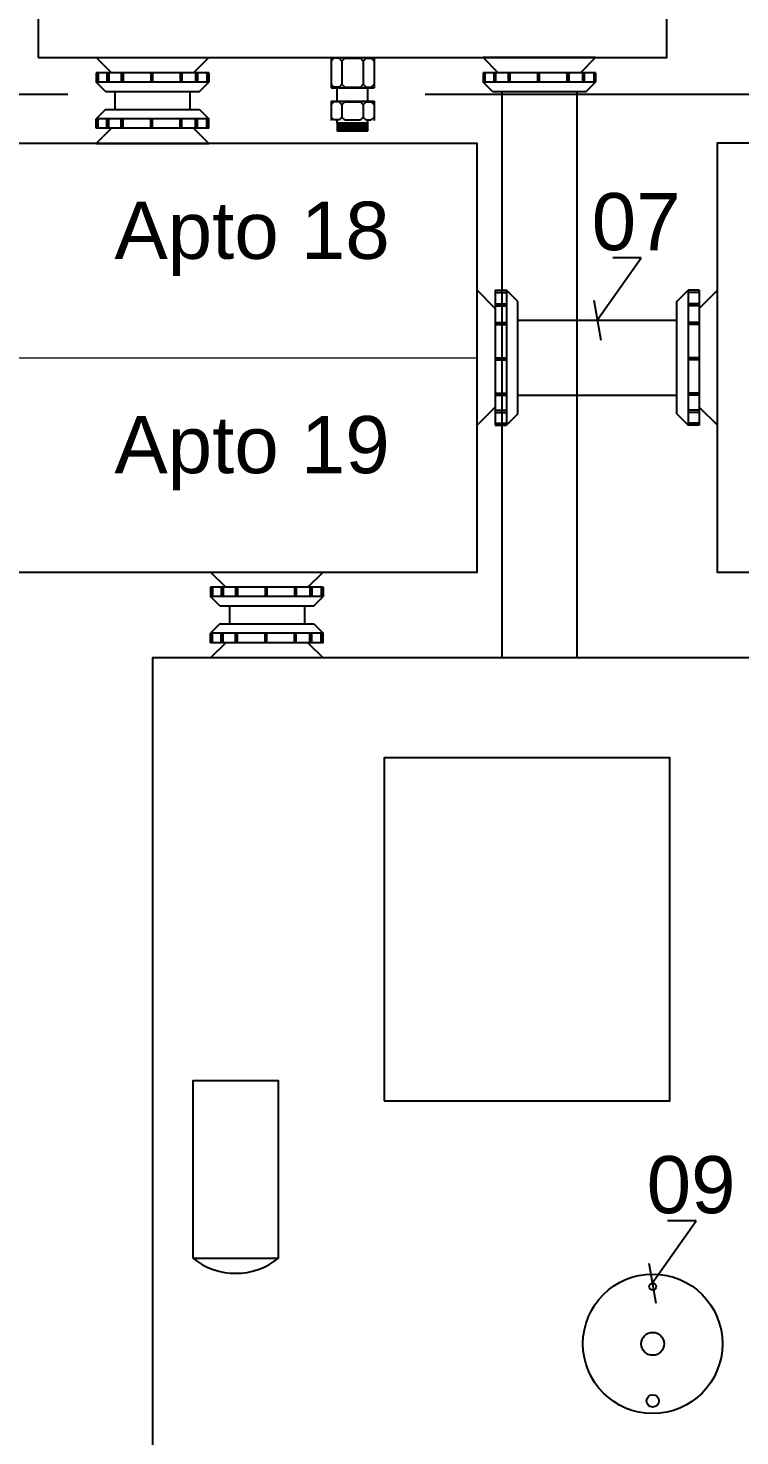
# Model space of a CAD drawing. Header units: millimetres. Extents: x 425 to 646, y 332 to 411.
# Drawn here: x 463.0937 to 463.3427, y 347.0879 to 347.5804 of the extents above; entities that cross this region are included whole.
import ezdxf

# ---------------------------------------------------------------- set-up
doc = ezdxf.new("R2010")
doc.units = ezdxf.units.MM
doc.linetypes.add('HIDDEN', pattern=[0.375, 0.25, -0.125])
for name, color, linetype in [('Cotas', 1, 'Continuous'), ('EL-Textos_condutos', 7, 'Continuous'), ('QUADROS', 7, 'Continuous'), ('QUADROS_E_CAIXAS', 240, 'Continuous'), ('TXT', 7, 'Continuous')]:
    doc.layers.add(name, color=color, linetype=linetype)
doc.styles.add('ARIAL', font='arial.ttf')
doc.dimstyles.new('10', dxfattribs={"dimtxt": 0.02, "dimasz": 0.01, "dimexe": 0.01, "dimexo": 0.01, "dimgap": 0.09, "dimtad": 0, "dimtih": 1, "dimtoh": 1, "dimdec": 0, "dimlfac": 1000, "dimzin": 0, "dimdsep": 46, "dimtxsty": 'ARIAL', "dimblk": 'OBLIQUE', "dimcen": 0, "dimdle": 0.02, "dimclrt": 7, "dimadec": 0, "dimazin": 0, "dimtfac": 1, "dimtdec": 0, "dimtofl": 0, "dimtmove": 0, "dimatfit": 3, "dimldrblk": 'OBLIQUE', "dimfxl": 0, "dimtolj": 1, "dimtzin": 0, "dimarcsym": 0})

# ---------------------------------------------------------------- blocks, each defined once
blk = doc.blocks.new('_Oblique')
at = {"color": 0, "linetype": 'ByBlock', "lineweight": -2}
blk.add_line((-0.5, -0.5), (0.5, 0.5), dxfattribs=at)

msp = doc.modelspace()

# ---------------------------------------------------------------- hatches: boundary and pattern name
at = {"layer": 'QUADROS'}
for points in [[(463.2025047284096, 347.5698033528815), (463.2007337303309, 347.5698033528815), (463.1997442293702, 347.5688138519209), (463.1997442293702, 347.5700533528815), (463.2147442293702, 347.5700533528815), (463.2147442293702, 347.5688138519209), (463.2137547284096, 347.5698033528815), (463.2119837303308, 347.5698033528815), (463.2109942293702, 347.5688138519209), (463.2100047284096, 347.5698033528815), (463.2044837303309, 347.5698033528815), (463.2034942293703, 347.5688138519209)], [(463.2025047284096, 347.5698033528815), (463.2007337303309, 347.5698033528815), (463.1997442293702, 347.5688138519209), (463.1997442293702, 347.5700533528815), (463.2147442293702, 347.5700533528815), (463.2147442293702, 347.5688138519209), (463.2137547284096, 347.5698033528815), (463.2119837303308, 347.5698033528815), (463.2109942293702, 347.5688138519209), (463.2100047284096, 347.5698033528815), (463.2044837303309, 347.5698033528815), (463.2034942293703, 347.5688138519209)], [(463.1997442293702, 347.5594813991148), (463.1997442293702, 347.5607209000755), (463.2007337303309, 347.5597313991148), (463.2025047284096, 347.5597313991148), (463.2034942293703, 347.5607209000755), (463.2044837303309, 347.5597313991148), (463.2100047284096, 347.5597313991148), (463.2109942293702, 347.5607209000755), (463.2119837303309, 347.5597313991148), (463.2137547284096, 347.5597313991148), (463.2147442293702, 347.5607209000754), (463.2147442293702, 347.5594813991148)]]:
    msp.add_hatch(color=7, dxfattribs=at).paths.add_polyline_path(points)
h = msp.add_hatch(color=7, dxfattribs=at)
h.paths.add_polyline_path([(463.1997442293702, 347.5480255656261), (463.1997442293702, 347.5492650665868), (463.2007337303309, 347.5482755656261), (463.2025047284096, 347.5482755656261), (463.2034942293703, 347.5492650665868), (463.2044837303309, 347.5482755656261), (463.2100047284096, 347.5482755656261), (463.2109942293702, 347.5492650665868), (463.2119837303308, 347.5482755656261), (463.2137547284096, 347.5482755656261), (463.2147442293702, 347.5492650665868), (463.2147442293702, 347.5480255656261)])
h.paths.add_polyline_path([(463.2147442293702, 347.5547755656261), (463.2147442293702, 347.5535360646655), (463.2137547284096, 347.5545255656261), (463.2119837303308, 347.5545255656261), (463.2109942293702, 347.5535360646655), (463.2100047284096, 347.5545255656261), (463.2044837303309, 347.5545255656261), (463.2034942293703, 347.5535360646655), (463.2025047284096, 347.5545255656261), (463.2007337303309, 347.5545255656261), (463.1997442293702, 347.5535360646655), (463.1997442293702, 347.5547755656261)])

# ---------------------------------------------------------------- linework, layer by layer
at = {"layer": 'EL-Textos_condutos', "linetype": 'Continuous', "lineweight": 0}
msp.add_line((462.0008128045023, 347.4650533528817), (463.2508128045023, 347.4650533528816), dxfattribs=at)
at = {"layer": 'QUADROS', "color": 7}
for p, q in [((463.1228586506467, 347.5647589316051), (463.1175642293702, 347.5700533528815)), ((463.1516298080938, 347.5647589316051), (463.1569242293703, 347.5700533528815)), ((463.1997442293702, 347.5700533528815), (463.2147442293702, 347.5700533528815)), ((463.1997442293702, 347.5700533528815), (463.1997442293702, 347.5594813991148)), ((463.1997442293702, 347.5700533528815), (463.2147442293702, 347.5700533528815)), ((463.1997442293702, 347.5688138519209), (463.2007337303309, 347.5698033528815)), ((463.1997442293702, 347.5688138519209), (463.2007337303309, 347.5698033528815)), ((463.2025047284096, 347.5698033528815), (463.2007337303309, 347.5698033528815)), ((463.2025047284096, 347.5698033528815), (463.2007337303309, 347.5698033528815)), ((463.2034942293703, 347.5688138519209), (463.2024942293702, 347.5698138519209)), ((463.2034942293703, 347.5688138519209), (463.2024942293702, 347.5698138519209)), ((463.2034942293703, 347.5688138519209), (463.2044942293703, 347.5698138519209)), ((463.2034942293703, 347.5688138519209), (463.2044942293703, 347.5698138519209)), ((463.2034942293703, 347.5688138519209), (463.2034942293703, 347.5607209000755)), ((463.2044837303309, 347.5698033528815), (463.2100047284096, 347.5698033528815)), ((463.2044837303309, 347.5698033528815), (463.2100047284096, 347.5698033528815)), ((463.2109942293702, 347.5688138519209), (463.2099942293702, 347.5698138519209)), ((463.2109942293702, 347.5688138519209), (463.2099942293702, 347.5698138519209)), ((463.2109942293702, 347.5688138519209), (463.2119942293702, 347.5698138519209)), ((463.2109942293702, 347.5688138519209), (463.2119942293702, 347.5698138519209)), ((463.2109942293702, 347.5688138519209), (463.2109942293702, 347.5607209000755)), ((463.2119837303309, 347.5698033528815), (463.2137547284096, 347.5698033528815)), ((463.2119837303309, 347.5698033528815), (463.2137547284096, 347.5698033528815)), ((463.2147442293702, 347.5688138519209), (463.2137547284096, 347.5698033528815)), ((463.2147442293702, 347.5688138519209), (463.2137547284096, 347.5698033528815)), ((463.2147442293702, 347.5700533528815), (463.2147442293702, 347.5594813991148)), ((463.258178942194, 347.5647589316051), (463.2528845209175, 347.5700533528815)), ((463.2528845209175, 347.5700533528815), (463.2922445209176, 347.5700533528815)), ((463.2922445209176, 347.5700533528815), (463.2528845209175, 347.5700533528815)), ((463.286950099641, 347.5647589316051), (463.2922445209176, 347.5700533528815)), ((463.1175642293702, 347.5647589316051), (463.1175642293702, 347.5614789316051)), ((463.1569242293703, 347.5647589316051), (463.1175642293702, 347.5647589316051)), ((463.1181955283301, 347.5647589316051), (463.1181955283301, 347.5614789316051)), ((463.1212913100149, 347.5647589316051), (463.1212913100149, 347.5614789316051)), ((463.1219226089747, 347.5647589316051), (463.1219226089747, 347.5614789316051)), ((463.1263226467168, 347.5647589316051), (463.1263226467168, 347.5614789316051)), ((463.1269539456767, 347.5647589316051), (463.1269539456767, 347.5614789316051)), ((463.1366129304104, 347.5647589316051), (463.1366129304104, 347.5614789316051)), ((463.1372442293702, 347.5647589316051), (463.1372442293702, 347.5614789316051)), ((463.1469032141039, 347.5647589316051), (463.1469032141039, 347.5614789316051)), ((463.1475345130638, 347.5647589316051), (463.1475345130638, 347.5614789316051)), ((463.1523236741655, 347.5647589316051), (463.1523236741655, 347.5614789316051)), ((463.1529549731253, 347.5647589316051), (463.1529549731253, 347.5614789316051)), ((463.1562929304104, 347.5647589316051), (463.1562929304104, 347.5614789316051)), ((463.1569242293703, 347.5647589316051), (463.1569242293703, 347.5614789316051)), ((463.2922445209176, 347.5647589316051), (463.2528845209175, 347.5647589316051)), ((463.2528845209175, 347.5647589316051), (463.2528845209175, 347.5614789316051)), ((463.2535158198774, 347.5647589316051), (463.2535158198774, 347.5614789316051)), ((463.2566116015622, 347.5647589316051), (463.2566116015622, 347.5614789316051)), ((463.257242900522, 347.5647589316051), (463.257242900522, 347.5614789316051)), ((463.2616429382641, 347.5647589316051), (463.2616429382641, 347.5614789316051)), ((463.2622742372239, 347.5647589316051), (463.2622742372239, 347.5614789316051)), ((463.2719332219577, 347.5647589316051), (463.2719332219577, 347.5614789316051)), ((463.2725645209175, 347.5647589316051), (463.2725645209175, 347.5614789316051)), ((463.2822235056512, 347.5647589316051), (463.2822235056512, 347.5614789316051)), ((463.2828548046111, 347.5647589316051), (463.2828548046111, 347.5614789316051)), ((463.2876439657128, 347.5647589316051), (463.2876439657128, 347.5614789316051)), ((463.2882752646727, 347.5647589316051), (463.2882752646727, 347.5614789316051)), ((463.2916132219577, 347.5647589316051), (463.2916132219577, 347.5614789316051)), ((463.2922445209176, 347.5647589316051), (463.2922445209176, 347.5614789316051)), ((463.1208442293702, 347.558198931605), (463.1175642293702, 347.5614789316051)), ((463.1569242293702, 347.5614789316051), (463.1175642293702, 347.5614789316051)), ((463.1208442293702, 347.558198931605), (463.1536442293703, 347.558198931605)), ((463.1241242293702, 347.551907774158), (463.1241242293702, 347.558198931605)), ((463.1503642293703, 347.551907774158), (463.1503642293703, 347.558198931605)), ((463.1536442293703, 347.558198931605), (463.1569242293702, 347.5614789316051)), ((463.1997442293702, 347.5607209000755), (463.2007337303309, 347.5597313991148)), ((463.1997442293702, 347.5594813991148), (463.2147442293702, 347.5594813991148)), ((463.2025047284096, 347.5597313991148), (463.2007337303309, 347.5597313991148)), ((463.2018892293702, 347.5547755656261), (463.2018892293702, 347.5597313991148)), ((463.2034942293703, 347.5607209000755), (463.2024942293702, 347.5597209000754)), ((463.2034942293703, 347.5607209000755), (463.2044942293703, 347.5597209000754)), ((463.2044837303309, 347.5597313991148), (463.2100047284096, 347.5597313991148)), ((463.2109942293702, 347.5607209000755), (463.2099942293702, 347.5597209000754)), ((463.2109942293702, 347.5607209000755), (463.2119942293702, 347.5597209000754)), ((463.2119837303309, 347.5597313991148), (463.2137547284096, 347.5597313991148)), ((463.2125992293703, 347.5547755656261), (463.2125992293703, 347.5594813991148)), ((463.2147442293702, 347.5607209000755), (463.2137547284096, 347.5597313991148)), ((463.2922445209176, 347.5614789316051), (463.2528845209175, 347.5614789316051)), ((463.2561645209175, 347.558198931605), (463.2528845209175, 347.5614789316051)), ((463.2561645209175, 347.558198931605), (463.2889645209175, 347.5581989316051)), ((463.2889645209175, 347.5581989316051), (463.2922445209176, 347.5614789316051)), ((463.1997442293702, 347.5547755656261), (463.2147442293702, 347.5547755656261)), ((463.1997442293702, 347.5547755656261), (463.1997442293702, 347.5480255656261)), ((463.1997442293702, 347.5535360646655), (463.2007337303309, 347.5545255656261)), ((463.2025047284096, 347.5545255656261), (463.2007337303309, 347.5545255656261)), ((463.2034942293703, 347.5535360646655), (463.2024942293702, 347.5545360646655)), ((463.2034942293703, 347.5535360646655), (463.2044942293703, 347.5545360646655)), ((463.2034942293703, 347.5535360646655), (463.2034942293703, 347.5492650665868)), ((463.2044837303309, 347.5545255656261), (463.2100047284096, 347.5545255656261)), ((463.2109942293702, 347.5535360646655), (463.2099942293702, 347.5545360646655)), ((463.2109942293702, 347.5535360646655), (463.2119942293702, 347.5545360646655)), ((463.2109942293702, 347.5535360646655), (463.2109942293702, 347.5492650665868)), ((463.2119837303309, 347.5545255656261), (463.2137547284096, 347.5545255656261)), ((463.2147442293702, 347.5535360646655), (463.2137547284096, 347.5545255656261)), ((463.2147442293702, 347.5547755656261), (463.2147442293702, 347.5480255656261)), ((463.1208442293702, 347.551907774158), (463.1175642293702, 347.548627774158)), ((463.1175642293702, 347.545347774158), (463.1175642293702, 347.548627774158)), ((463.1569242293702, 347.548627774158), (463.1175642293702, 347.548627774158)), ((463.1181955283301, 347.545347774158), (463.1181955283301, 347.548627774158)), ((463.1208442293702, 347.551907774158), (463.1536442293703, 347.551907774158)), ((463.1212913100149, 347.545347774158), (463.1212913100149, 347.548627774158)), ((463.1219226089747, 347.545347774158), (463.1219226089747, 347.548627774158)), ((463.1263226467168, 347.545347774158), (463.1263226467168, 347.548627774158)), ((463.1269539456767, 347.545347774158), (463.1269539456767, 347.548627774158)), ((463.1366129304104, 347.545347774158), (463.1366129304104, 347.548627774158)), ((463.1372442293702, 347.545347774158), (463.1372442293702, 347.548627774158)), ((463.1469032141039, 347.545347774158), (463.1469032141039, 347.548627774158)), ((463.1475345130638, 347.545347774158), (463.1475345130638, 347.548627774158)), ((463.1523236741655, 347.545347774158), (463.1523236741655, 347.548627774158)), ((463.1529549731253, 347.545347774158), (463.1529549731253, 347.548627774158)), ((463.1536442293703, 347.551907774158), (463.1569242293702, 347.548627774158)), ((463.1562929304104, 347.545347774158), (463.1562929304104, 347.548627774158)), ((463.1569242293703, 347.545347774158), (463.1569242293703, 347.548627774158)), ((463.1997442293702, 347.5492650665868), (463.2007337303309, 347.5482755656261)), ((463.2025047284096, 347.5482755656261), (463.2007337303309, 347.5482755656261)), ((463.2018892293702, 347.5472755656261), (463.2018892293702, 347.5482755656261)), ((463.2034942293703, 347.5492650665868), (463.2024942293702, 347.5482650665868)), ((463.2034942293703, 347.5492650665868), (463.2044942293703, 347.5482650665868)), ((463.2044837303309, 347.5482755656261), (463.2100047284096, 347.5482755656261)), ((463.2109942293702, 347.5492650665868), (463.2099942293702, 347.5482650665868)), ((463.2109942293702, 347.5492650665868), (463.2119942293702, 347.5482650665868)), ((463.2119837303309, 347.5482755656261), (463.2137547284096, 347.5482755656261)), ((463.2125992293703, 347.5472755656261), (463.2125992293703, 347.5482755656261)), ((463.2147442293702, 347.5492650665868), (463.2137547284096, 347.5482755656261)), ((463.1569242293703, 347.545347774158), (463.1175642293702, 347.545347774158)), ((463.1228586506466, 347.545347774158), (463.1175642293702, 347.5400533528816)), ((463.1516298080938, 347.545347774158), (463.1569242293703, 347.5400533528816)), ((463.2018892293702, 347.5472755656261), (463.2020270309862, 347.5471679983742)), ((463.2018892293702, 347.5472755656261), (463.2125992293703, 347.5472755656261)), ((463.2020270309862, 347.5443814328781), (463.2018892293702, 347.5442738656261)), ((463.2020270309862, 347.5471522328783), (463.2018993277542, 347.5470525483742)), ((463.2018993277542, 347.5470367828783), (463.2020270309862, 347.5469370983741)), ((463.2020270309862, 347.5469213328781), (463.2018993277542, 347.546821648374)), ((463.2018993277542, 347.546805882878), (463.2020270309862, 347.5467061983741)), ((463.2020270309862, 347.5466904328782), (463.2018993277542, 347.5465907483741)), ((463.2018993277541, 347.5465749828782), (463.2020270309862, 347.546475298374)), ((463.2020270309862, 347.546459532878), (463.2018993277542, 347.5463598483741)), ((463.2018993277542, 347.5463440828781), (463.2020270309862, 347.5462443983741)), ((463.2020270309862, 347.5462286328781), (463.2018993277542, 347.5461289483741)), ((463.2018993277542, 347.5461131828782), (463.2020270309862, 347.5460134983741)), ((463.2020270309862, 347.5459977328782), (463.2018993277542, 347.5458980483741)), ((463.2018993277542, 347.5458822828782), (463.2020270309862, 347.5457825983741)), ((463.2020270309862, 347.5457668328781), (463.2018993277542, 347.5456671483743)), ((463.2018993277542, 347.5456513828783), (463.2020270309862, 347.5455516983741)), ((463.2020270309862, 347.5455359328782), (463.2018993277542, 347.545436248374)), ((463.2018993277542, 347.545420482878), (463.2020270309862, 347.5453207983741)), ((463.2020270309862, 347.5453050328782), (463.2018993277542, 347.5452053483741)), ((463.2018993277542, 347.5451895828782), (463.2020270309862, 347.5450898983741)), ((463.2020270309862, 347.5450741328781), (463.2018993277542, 347.544974448374)), ((463.2018993277542, 347.5449586828781), (463.2020270309862, 347.5448589983741)), ((463.2020270309862, 347.5448432328781), (463.2018993277542, 347.5447435483741)), ((463.2018993277542, 347.5447277828782), (463.2020270309862, 347.5446280983741)), ((463.2020270309862, 347.5446123328782), (463.2018993277542, 347.5445126483741)), ((463.2018993277542, 347.5444968828781), (463.2020270309862, 347.5443971983741)), ((463.2124675809878, 347.5469292156262), (463.2019054809878, 347.5470446656262)), ((463.2124675809878, 347.546698315626), (463.2019054809878, 347.5468137656262)), ((463.2124675809878, 347.546467415626), (463.2019054809878, 347.5465828656261)), ((463.2124675809878, 347.5462365156259), (463.2019054809878, 347.5463519656261)), ((463.2124675809878, 347.546005615626), (463.2019054809878, 347.5461210656262)), ((463.2124675809878, 347.545774715626), (463.2019054809878, 347.545890165626)), ((463.2124675809878, 347.5455438156259), (463.2019054809878, 347.5456592656261)), ((463.2124675809878, 347.5453129156259), (463.2019054809878, 347.5454283656259)), ((463.2124675809878, 347.5450820156261), (463.2019054809878, 347.5451974656261)), ((463.2124675809878, 347.5448511156259), (463.2019054809878, 347.5449665656261)), ((463.2124675809878, 347.544620215626), (463.2019054809878, 347.544735665626)), ((463.2124675809878, 347.5443893156258), (463.2019054809878, 347.544504765626)), ((463.2020208777527, 347.5471601156262), (463.2125829777527, 347.5470446656262)), ((463.2020208777527, 347.5469292156262), (463.2125829777527, 347.5468137656262)), ((463.2020208777527, 347.5466983156261), (463.2125829777527, 347.5465828656261)), ((463.2020208777527, 347.546467415626), (463.2125829777527, 347.5463519656261)), ((463.2020208777527, 347.5462365156262), (463.2125829777527, 347.5461210656262)), ((463.2020208777527, 347.546005615626), (463.2125829777527, 347.545890165626)), ((463.2020208777527, 347.545774715626), (463.2125829777527, 347.5456592656261)), ((463.2020208777527, 347.5455438156259), (463.2125829777527, 347.5454283656259)), ((463.2020208777527, 347.5453129156261), (463.2125829777527, 347.5451974656261)), ((463.2020208777527, 347.5450820156261), (463.2125829777527, 347.5449665656261)), ((463.2020208777527, 347.544851115626), (463.2125829777527, 347.544735665626)), ((463.2020208777527, 347.544620215626), (463.2125829777527, 347.544504765626)), ((463.2020208777527, 347.5443893156261), (463.2125992293703, 347.5442738656261)), ((463.2125992293703, 347.5472755656261), (463.2124614277541, 347.5471679983742)), ((463.2124614277542, 347.5471522328783), (463.2125891309863, 347.5470525483742)), ((463.2125891309863, 347.5470367828783), (463.2124614277541, 347.5469370983741)), ((463.2124614277541, 347.5469213328781), (463.2125891309863, 347.546821648374)), ((463.2125891309863, 347.546805882878), (463.2124614277541, 347.5467061983741)), ((463.2124614277541, 347.5466904328782), (463.2125891309863, 347.5465907483741)), ((463.2125891309863, 347.5465749828782), (463.2124614277541, 347.546475298374)), ((463.2124614277541, 347.546459532878), (463.2125891309863, 347.5463598483741)), ((463.2125891309863, 347.5463440828781), (463.2124614277541, 347.5462443983741)), ((463.2124614277541, 347.5462286328781), (463.2125891309863, 347.5461289483741)), ((463.2125891309863, 347.5461131828782), (463.2124614277541, 347.5460134983741)), ((463.2124614277541, 347.5459977328782), (463.2125891309863, 347.5458980483741)), ((463.2125891309863, 347.5458822828782), (463.2124614277542, 347.5457825983741)), ((463.2124614277542, 347.5457668328781), (463.2125891309863, 347.5456671483743)), ((463.2125891309863, 347.5456513828783), (463.2124614277541, 347.5455516983741)), ((463.2124614277541, 347.5455359328782), (463.2125891309863, 347.545436248374)), ((463.2125891309863, 347.545420482878), (463.2124614277541, 347.5453207983741)), ((463.2124614277541, 347.5453050328782), (463.2125891309863, 347.5452053483741)), ((463.2125891309863, 347.5451895828782), (463.2124614277541, 347.5450898983741)), ((463.2124614277541, 347.5450741328781), (463.2125891309863, 347.544974448374)), ((463.2125891309863, 347.5449586828781), (463.2124614277541, 347.5448589983741)), ((463.2124614277541, 347.5448432328781), (463.2125891309863, 347.5447435483741)), ((463.2125891309863, 347.5447277828782), (463.2124614277541, 347.5446280983741)), ((463.2124614277541, 347.5446123328782), (463.2125891309863, 347.5445126483741)), ((463.2125891309863, 347.5444968828781), (463.2124614277541, 347.5443971983741)), ((463.2124614277541, 347.5443814328781), (463.2125992293703, 347.5442738656261)), ((463.1175642293702, 347.5400533528816), (463.1569242293703, 347.5400533528816)), ((463.1575642293702, 347.3900533528815), (463.1969242293703, 347.3900533528815)), ((463.1628586506466, 347.3847589316051), (463.1575642293702, 347.3900533528815)), ((463.1916298080938, 347.3847589316051), (463.1969242293703, 347.3900533528815)), ((463.1575642293702, 347.3847589316051), (463.1575642293702, 347.3814789316051)), ((463.1969242293703, 347.3847589316051), (463.1575642293702, 347.3847589316051)), ((463.1608442293702, 347.378198931605), (463.1575642293702, 347.3814789316051)), ((463.1969242293702, 347.3814789316051), (463.1575642293702, 347.3814789316051)), ((463.1581955283301, 347.3847589316051), (463.1581955283301, 347.3814789316051)), ((463.1612913100149, 347.3847589316051), (463.1612913100149, 347.3814789316051)), ((463.1619226089747, 347.3847589316051), (463.1619226089747, 347.3814789316051)), ((463.1663226467168, 347.3847589316051), (463.1663226467168, 347.3814789316051)), ((463.1669539456767, 347.3847589316051), (463.1669539456767, 347.3814789316051)), ((463.1766129304104, 347.3847589316051), (463.1766129304104, 347.3814789316051)), ((463.1772442293702, 347.3847589316051), (463.1772442293702, 347.3814789316051)), ((463.1869032141039, 347.3847589316051), (463.1869032141039, 347.3814789316051)), ((463.1875345130638, 347.3847589316051), (463.1875345130638, 347.3814789316051)), ((463.1923236741656, 347.3847589316051), (463.1923236741656, 347.3814789316051)), ((463.1929549731253, 347.3847589316051), (463.1929549731253, 347.3814789316051)), ((463.1936442293703, 347.3781989316051), (463.1969242293702, 347.3814789316051)), ((463.1962929304104, 347.3847589316051), (463.1962929304104, 347.3814789316051)), ((463.1969242293703, 347.3847589316051), (463.1969242293703, 347.3814789316051)), ((463.1608442293702, 347.378198931605), (463.1936442293703, 347.3781989316051)), ((463.1641242293703, 347.378198931605), (463.1641242293703, 347.371907774158)), ((463.1903642293703, 347.3781989316051), (463.1903642293703, 347.371907774158)), ((463.1608442293702, 347.371907774158), (463.1575642293702, 347.368627774158)), ((463.1608442293702, 347.371907774158), (463.1936442293703, 347.371907774158)), ((463.1936442293703, 347.371907774158), (463.1969242293702, 347.368627774158)), ((463.1969242293702, 347.368627774158), (463.1575642293702, 347.368627774158)), ((463.1575642293702, 347.365347774158), (463.1575642293702, 347.368627774158)), ((463.1628586506467, 347.365347774158), (463.1575642293702, 347.3600533528816)), ((463.1969242293703, 347.365347774158), (463.1575642293702, 347.365347774158)), ((463.1581955283301, 347.365347774158), (463.1581955283301, 347.368627774158)), ((463.1612913100149, 347.365347774158), (463.1612913100149, 347.368627774158)), ((463.1619226089747, 347.365347774158), (463.1619226089747, 347.368627774158)), ((463.1663226467168, 347.365347774158), (463.1663226467168, 347.368627774158)), ((463.1669539456767, 347.365347774158), (463.1669539456767, 347.368627774158)), ((463.1766129304104, 347.365347774158), (463.1766129304104, 347.368627774158)), ((463.1772442293702, 347.365347774158), (463.1772442293702, 347.368627774158)), ((463.1869032141039, 347.365347774158), (463.1869032141039, 347.368627774158)), ((463.1875345130638, 347.365347774158), (463.1875345130638, 347.368627774158)), ((463.1916298080938, 347.365347774158), (463.1969242293703, 347.3600533528816)), ((463.1923236741656, 347.365347774158), (463.1923236741656, 347.368627774158)), ((463.1929549731253, 347.365347774158), (463.1929549731253, 347.368627774158)), ((463.1962929304104, 347.365347774158), (463.1962929304104, 347.368627774158)), ((463.1969242293703, 347.365347774158), (463.1969242293703, 347.368627774158))]:
    msp.add_line(p, q, dxfattribs=at)
at = {"layer": 'QUADROS', "color": 7, "linetype": 'HIDDEN', "ltscale": 10}
for p, q in [((463.2571661100341, 347.4823160473499), (463.2508128045023, 347.4886693528817)), ((463.2508128045023, 347.4414373528816), (463.2508128045023, 347.4886693528817)), ((463.2571661100341, 347.4886693528817), (463.2611021100341, 347.4886693528817)), ((463.2571661100341, 347.4886693528817), (463.2571661100341, 347.4414373528816)), ((463.2650381100341, 347.4847333528816), (463.2611021100341, 347.4886693528816)), ((463.2611021100341, 347.4886693528816), (463.2611021100341, 347.4414373528816)), ((463.3206725370816, 347.4847333528816), (463.3246085370816, 347.4886693528816)), ((463.3285445370816, 347.4886693528817), (463.3246085370816, 347.4886693528817)), ((463.3246085370816, 347.4886693528816), (463.3246085370816, 347.4414373528816)), ((463.3285445370816, 347.4823160473499), (463.3348978426134, 347.4886693528817)), ((463.3285445370816, 347.4886693528817), (463.3285445370816, 347.4414373528816)), ((463.3348978426134, 347.4414373528816), (463.3348978426134, 347.4886693528817)), ((463.2571661100341, 347.4879117941298), (463.2611021100341, 347.4879117941298)), ((463.2571661100341, 347.4839062453878), (463.2611021100341, 347.4839062453878)), ((463.2650381100341, 347.4453733528816), (463.2650381100341, 347.4847333528816)), ((463.3206725370816, 347.4453733528816), (463.3206725370816, 347.4847333528816)), ((463.3285445370816, 347.4879117941298), (463.3246085370816, 347.4879117941298)), ((463.3285445370816, 347.4839062453878), (463.3246085370816, 347.4839062453878)), ((463.2571661100341, 347.483148686636), (463.2611021100341, 347.483148686636)), ((463.3206725370816, 347.4486533528816), (463.3206725370816, 347.4814533528817)), ((463.3285445370816, 347.483148686636), (463.3246085370816, 347.483148686636)), ((463.2571661100341, 347.4774016933139), (463.2611021100341, 347.4774016933139)), ((463.2571661100341, 347.4766441345621), (463.2611021100341, 347.4766441345621)), ((463.2650381100341, 347.4781733528816), (463.3206725370816, 347.4781733528816)), ((463.3285445370816, 347.4774016933139), (463.3246085370816, 347.4774016933139)), ((463.3285445370816, 347.4766441345621), (463.3246085370816, 347.4766441345621)), ((463.2571661100341, 347.4650533528816), (463.2611021100341, 347.4650533528816)), ((463.2571661100341, 347.4642957941298), (463.2611021100341, 347.4642957941298)), ((463.3285445370816, 347.4650533528816), (463.3246085370816, 347.4650533528816)), ((463.3285445370816, 347.4642957941298), (463.3246085370816, 347.4642957941298)), ((463.2571661100341, 347.4527050124494), (463.2611021100341, 347.4527050124494)), ((463.2571661100341, 347.4519474536976), (463.2611021100341, 347.4519474536976)), ((463.2650381100341, 347.4519333528816), (463.3206725370816, 347.4519333528816)), ((463.3285445370816, 347.4527050124494), (463.3246085370816, 347.4527050124494)), ((463.3285445370816, 347.4519474536976), (463.3246085370816, 347.4519474536976)), ((463.2571661100341, 347.4477906584133), (463.2508128045023, 347.4414373528816)), ((463.2571661100341, 347.4466674084071), (463.2611021100341, 347.4466674084071)), ((463.2571661100341, 347.4459098496552), (463.2611021100341, 347.4459098496552)), ((463.2650381100341, 347.4453733528816), (463.2611021100341, 347.4414373528816)), ((463.3206725370816, 347.4453733528816), (463.3246085370816, 347.4414373528816)), ((463.3285445370816, 347.4466674084071), (463.3246085370816, 347.4466674084071)), ((463.3285445370816, 347.4459098496552), (463.3246085370816, 347.4459098496552)), ((463.3285445370816, 347.4477906584133), (463.3348978426134, 347.4414373528816)), ((463.2571661100341, 347.4421949116334), (463.2611021100341, 347.4421949116334)), ((463.2571661100341, 347.4414373528816), (463.2611021100341, 347.4414373528816)), ((463.3285445370816, 347.4421949116334), (463.3246085370816, 347.4421949116334)), ((463.3285445370816, 347.4414373528816), (463.3246085370816, 347.4414373528816))]:
    msp.add_line(p, q, dxfattribs=at)
at = {"layer": 'QUADROS', "color": 7}
for points in [[(463.0972442293702, 347.5700533528815), (463.3172442293703, 347.5700533528815), (463.3172442293703, 347.8500533528815), (463.0972442293702, 347.8500533528815)], [(462.0008128045023, 347.3900533528816), (463.2508128045023, 347.3900533528816), (463.2508128045023, 347.5400533528817), (462.0008128045023, 347.5400533528817)], [(463.1372442293703, 347.0800533528815), (463.3572442293703, 347.0800533528815), (463.3572442293703, 347.3600533528816), (463.1372442293703, 347.3600533528816)], [(463.2182442293703, 347.2050533528815), (463.3182442293703, 347.2050533528815), (463.3182442293703, 347.3250533528815), (463.2182442293703, 347.3250533528815)], [(463.1513442293702, 347.1500533528815), (463.1813442293702, 347.1500533528815), (463.1813442293702, 347.2120533528815), (463.1513442293702, 347.2120533528815)]]:
    msp.add_lwpolyline(points, close=True, dxfattribs=at)
for centre, radius in [((463.3122442293702, 347.1200533528815), 0.0244), ((463.3122442293702, 347.1400533528815), 0.0012), ((463.3122442293702, 347.1200533528815), 0.004), ((463.3122442293702, 347.1000533528815), 0.00216), ((463.3122442293702, 347.1000533528815), 0.00216), ((463.3122442293702, 347.1000533528815), 0.00216)]:
    msp.add_circle(centre, radius, dxfattribs=at)
for centre, radius, start, end in [((463.2019054809878, 347.5470446656262), 1e-05, 127.9754202306059, 232.0245797705093), ((463.2019054809878, 347.546813765626), 1e-05, 127.9754202306059, 232.0245797693941), ((463.2019054809878, 347.5465828656261), 1e-05, 127.9754202306059, 232.0245797447726), ((463.2019054809878, 347.5463519656261), 1e-05, 127.9754202306059, 232.0245797693941), ((463.2019054809878, 347.5461210656262), 1e-05, 127.9754202306059, 232.0245797693941), ((463.2019054809878, 347.5458901656261), 1e-05, 127.9754202306059, 232.0245797679678), ((463.2019054809878, 347.5456592656263), 1e-05, 127.9754202306059, 232.0245797705093), ((463.2019054809878, 347.545428365626), 1e-05, 127.9754202306059, 232.0245797693941), ((463.2019054809878, 347.5451974656261), 1e-05, 127.9754202306059, 232.0245797703077), ((463.2019054809878, 347.5449665656261), 1e-05, 127.9754202306059, 232.0245797693941), ((463.2019054809878, 347.5447356656261), 1e-05, 127.9754202306059, 232.0245797693941), ((463.2019054809878, 347.5445047656261), 1e-05, 127.9754202306059, 232.0245797693941), ((463.2020208777527, 347.5471601156262), 1e-05, 307.9754202064975, 52.02457976939409), ((463.2020208777527, 347.5469292156262), 1e-05, 307.9754202651966, 52.02457976939409), ((463.2020208777527, 347.5466983156261), 1e-05, 307.9754202296923, 52.02457976939409), ((463.2020208777527, 347.546467415626), 1e-05, 307.9754202306059, 52.02457976939409), ((463.2020208777527, 347.5462365156262), 1e-05, 307.9754202306059, 52.02457976939409), ((463.2020208777527, 347.5460056156261), 1e-05, 307.9754202306059, 52.02457976939409), ((463.2020208777527, 347.5457747156261), 1e-05, 307.9754201965279, 52.02457976939409), ((463.2020208777527, 347.5455438156262), 1e-05, 307.9754202651966, 52.02457976939409), ((463.2020208777527, 347.5453129156261), 1e-05, 307.9754202306059, 52.02457976939409), ((463.2020208777527, 347.5450820156261), 1e-05, 307.9754202552274, 52.02457976939409), ((463.2020208777527, 347.5448511156262), 1e-05, 307.9754202306059, 52.02457976939409), ((463.2020208777527, 347.5446202156261), 1e-05, 307.9754202306059, 52.02457976939409), ((463.2020208777527, 347.5443893156261), 1e-05, 307.9754202306059, 52.02457976939409), ((463.2124675809878, 347.5471601156262), 1e-05, 127.9754202306059, 232.0245797935025), ((463.2124675809878, 347.5469292156262), 1e-05, 127.9754202306059, 232.0245797348031), ((463.2124675809878, 347.5466983156261), 1e-05, 127.9754202306059, 232.0245797703077), ((463.2124675809878, 347.546467415626), 1e-05, 127.9754202306059, 232.0245797693941), ((463.2124675809878, 347.5462365156262), 1e-05, 127.9754202306059, 232.0245797693941), ((463.2124675809878, 347.5460056156261), 1e-05, 127.9754202306059, 232.0245797693941), ((463.2124675809878, 347.5457747156261), 1e-05, 127.9754202306059, 232.0245798034721), ((463.2124675809878, 347.5455438156262), 1e-05, 127.9754202306059, 232.0245797348031), ((463.2124675809878, 347.5453129156261), 1e-05, 127.9754202306059, 232.0245797693941), ((463.2124675809878, 347.5450820156261), 1e-05, 127.9754202306059, 232.0245797447726), ((463.2124675809878, 347.5448511156262), 1e-05, 127.9754202306059, 232.0245797693941), ((463.2124675809878, 347.5446202156261), 1e-05, 127.9754202306059, 232.0245797693941), ((463.2124675809878, 347.5443893156261), 1e-05, 127.9754202306059, 232.0245797693941), ((463.2125829777527, 347.5470446656262), 1e-05, 307.9754202294906, 52.02457976939409), ((463.2125829777527, 347.546813765626), 1e-05, 307.9754202306059, 52.02457976939409), ((463.2125829777527, 347.5465828656261), 1e-05, 307.9754202552274, 52.02457976939409), ((463.2125829777527, 347.5463519656261), 1e-05, 307.9754202306059, 52.02457976939409), ((463.2125829777527, 347.5461210656262), 1e-05, 307.9754202306059, 52.02457976939409), ((463.2125829777527, 347.5458901656261), 1e-05, 307.9754202320348, 52.02457976939409), ((463.2125829777527, 347.5456592656263), 1e-05, 307.9754202294906, 52.02457976939409), ((463.2125829777527, 347.545428365626), 1e-05, 307.9754202306059, 52.02457976939409), ((463.2125829777527, 347.5451974656261), 1e-05, 307.9754202296923, 52.02457976939409), ((463.2125829777527, 347.5449665656261), 1e-05, 307.9754202306059, 52.02457976939409), ((463.2125829777527, 347.5447356656261), 1e-05, 307.9754202306059, 52.02457976939409), ((463.2125829777527, 347.5445047656261), 1e-05, 307.9754202306059, 52.02457976939409), ((463.1663442293702, 347.1684993799981), 0.0237751112802238, 230.8825690057079, 309.1174309942921)]:
    msp.add_arc(centre, radius, start, end, dxfattribs=at)
at = {"layer": 'QUADROS_E_CAIXAS', "color": 7, "linetype": 'HIDDEN', "ltscale": 10}
for p, q in [((463.2594445209175, 347.558198931605), (463.2594445209175, 347.3600533528816)), ((463.2856845209175, 347.5581989316051), (463.2856845209175, 347.3600533528816))]:
    msp.add_line(p, q, dxfattribs=at)
at = {"layer": 'TXT', "color": 3, "linetype": 'HIDDEN'}
msp.add_lwpolyline([(463.4825992293702, 347.5571284823704), (460.6895985013757, 347.5571284823704, 0.4142135623732281), (460.6395985013756, 347.5071284823704), (460.6395985013756, 347.2343006595947, -0.4142135623732281), (460.5895985013756, 347.1843006595947), (460.2892277663914, 347.1843006595947)], format="xyb", dxfattribs=at)
at = {"layer": 'TXT'}
msp.add_lwpolyline([(463.8500876926132, 347.4553065178816), (463.8500876926133, 347.3898634828816), (463.3348978426131, 347.3898634828816), (463.3348978426136, 347.5402432228818), (463.8500876926132, 347.5402432228817), (463.8500876926132, 347.4553065178816)], dxfattribs=at)

# ---------------------------------------------------------------- texts
at = {"layer": 'Cotas', "color": 7, "linetype": 'Continuous', "lineweight": 0, "char_height": 0.02, "attachment_point": 9, "style": 'ARIAL'}
for s, insert in [('07', (463.3219806809364, 347.5023811060175)), ('09', (463.3412082181425, 347.1654502065906))]:
    msp.add_mtext(s, dxfattribs=dict(at, insert=insert))
at = {"layer": 'QUADROS_E_CAIXAS', "color": 7, "style": 'ARIAL'}
for s, p in [('Apto 18', (463.1239266347187, 347.499641558153)), ('Apto 19', (463.1239266347187, 347.424641558153))]:
    msp.add_text(s, height=0.02, dxfattribs=at).set_placement(p)

# ---------------------------------------------------------------- leaders
at = {"layer": 'Cotas', "linetype": 'Continuous', "lineweight": 0}
for points in [[(463.2928553235579, 347.4781733528816), (463.3082517153446, 347.49998469117), (463.2982517153446, 347.49998469117)], [(463.312082860764, 347.1412424534547), (463.3274792525507, 347.163053791743), (463.3174792525507, 347.163053791743)]]:
    msp.add_leader(points, dimstyle='10', dxfattribs=at)

doc.saveas('drawing.dxf')
